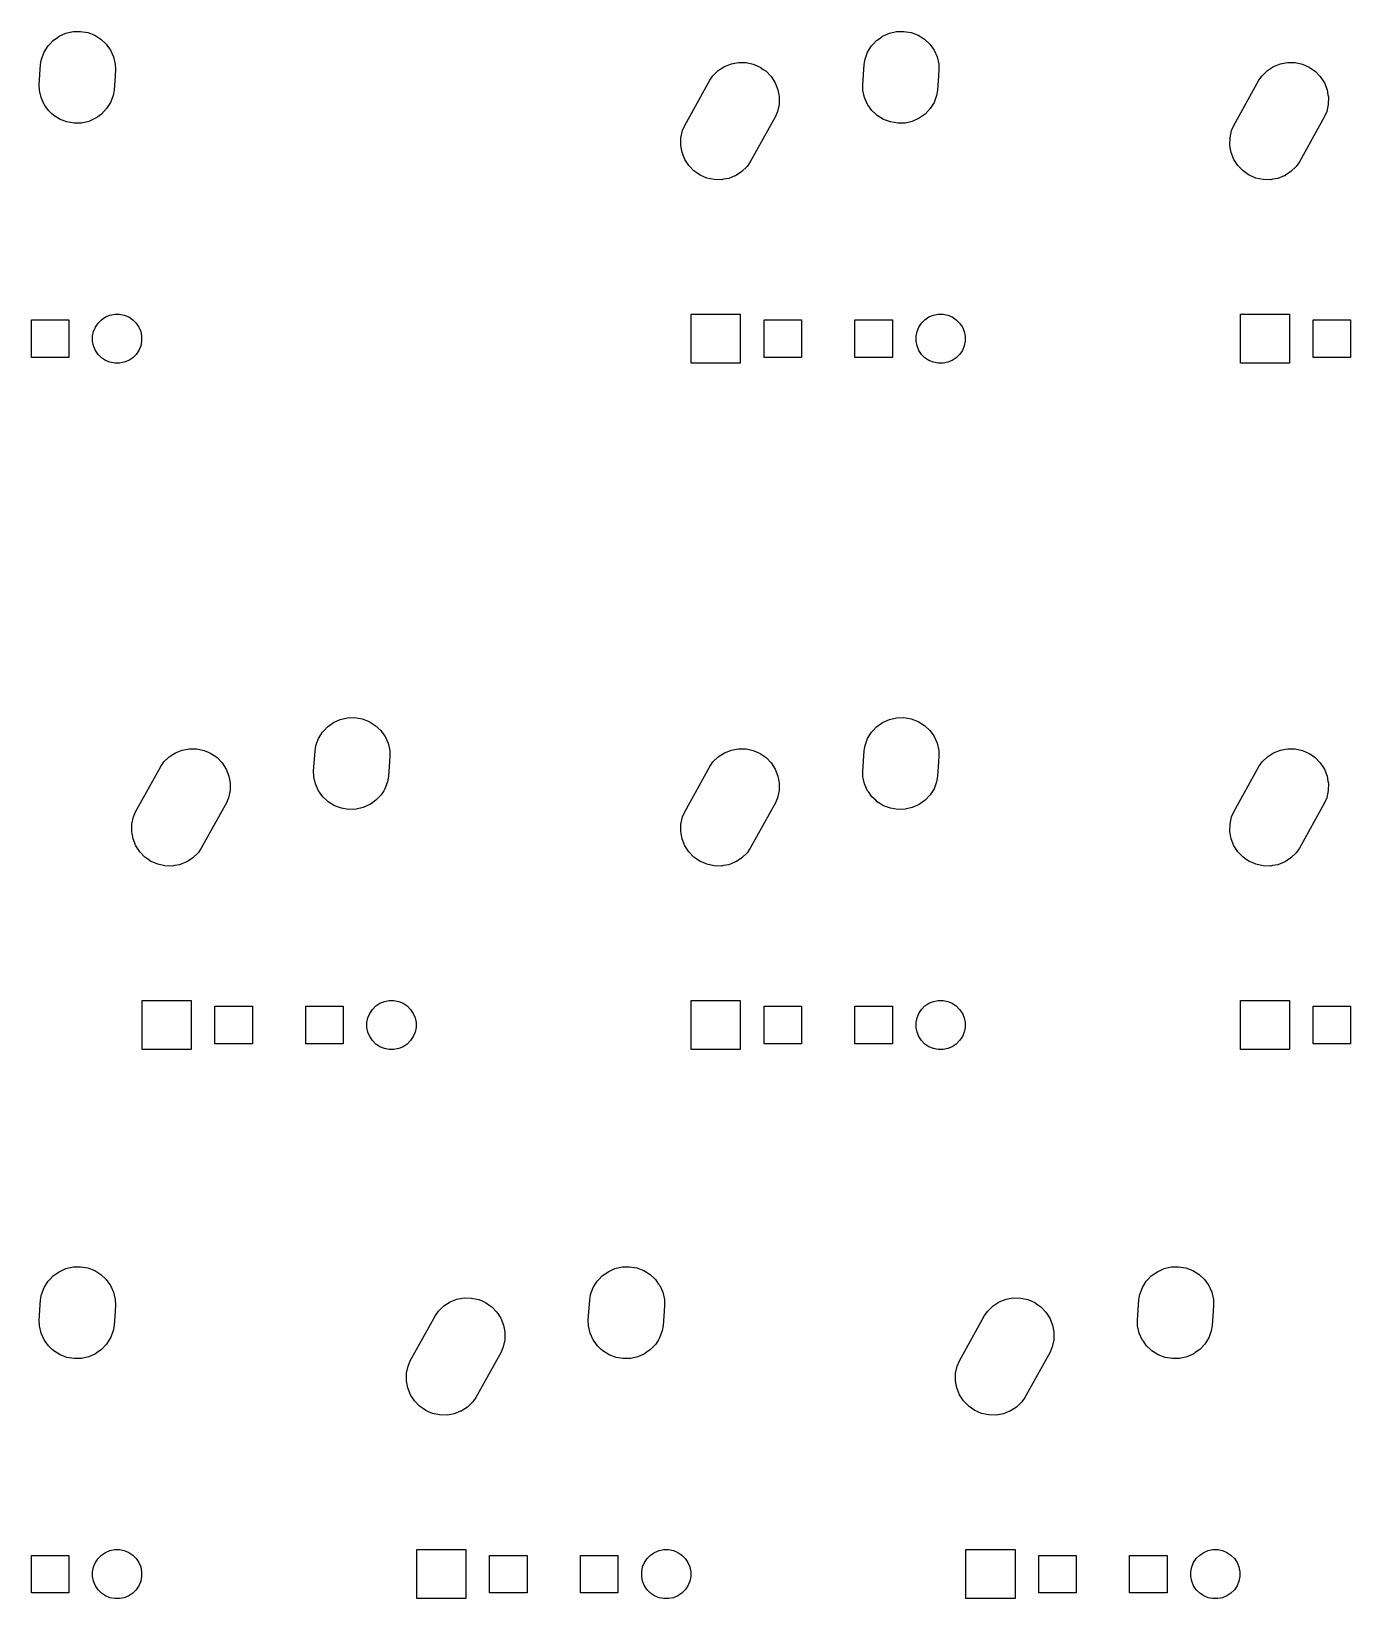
# Model space of a CAD drawing. Extents: x -4 to 377, y -2 to 110.
# Drawn here: x 244.5 to 290.3, y 55.3 to 109.7 of the extents above; entities that cross this region are included whole.
import ezdxf

# ---------------------------------------------------------------- set-up
doc = ezdxf.new("R2010")
doc.units = 0
doc.header["$MEASUREMENT"] = 0
doc.layers.add('BLACK', color=7, linetype='CONTINUOUS')

msp = doc.modelspace()

# ---------------------------------------------------------------- linework, layer by layer
at = {"layer": 'BLACK', "linetype": 'CONTINUOUS'}
for p, q in [((245.172, 109.219), (245.29, 109.344)), ((245.29, 109.344), (245.447, 109.456)), ((245.447, 109.456), (245.499, 109.493)), ((245.499, 109.493), (245.733, 109.598)), ((245.733, 109.598), (245.982, 109.656)), ((245.733, 109.598), (245.733, 109.598)), ((245.982, 109.656), (246.239, 109.664)), ((246.239, 109.664), (246.239, 109.664)), ((246.239, 109.664), (246.491, 109.621)), ((246.491, 109.621), (246.731, 109.53)), ((246.731, 109.53), (246.948, 109.394)), ((246.948, 109.394), (247.135, 109.219)), ((273.742, 109.219), (273.86, 109.344)), ((273.86, 109.344), (274.017, 109.456)), ((274.017, 109.456), (274.069, 109.493)), ((274.069, 109.493), (274.303, 109.598)), ((274.303, 109.598), (274.552, 109.656)), ((274.303, 109.598), (274.303, 109.598)), ((274.552, 109.656), (274.809, 109.664)), ((274.809, 109.664), (274.809, 109.664)), ((274.809, 109.664), (275.061, 109.621)), ((275.061, 109.621), (275.301, 109.53)), ((275.301, 109.53), (275.518, 109.394)), ((275.518, 109.394), (275.705, 109.219)), ((244.888, 108.701), (244.979, 108.941)), ((244.979, 108.941), (245.115, 109.158)), ((245.115, 109.158), (245.172, 109.219)), ((247.135, 109.219), (247.246, 109.062)), ((247.246, 109.062), (247.284, 109.01)), ((247.284, 109.01), (247.389, 108.776)), ((247.389, 108.776), (247.389, 108.776)), ((247.389, 108.776), (247.446, 108.527)), ((273.458, 108.701), (273.549, 108.941)), ((273.549, 108.941), (273.685, 109.158)), ((273.685, 109.158), (273.742, 109.219)), ((275.705, 109.219), (275.816, 109.062)), ((275.816, 109.062), (275.854, 109.01)), ((275.854, 109.01), (275.959, 108.776)), ((275.959, 108.776), (275.959, 108.776)), ((275.959, 108.776), (276.016, 108.527)), ((244.808, 107.805), (244.856, 108.512)), ((244.856, 108.512), (244.868, 108.583)), ((244.868, 108.583), (244.888, 108.701)), ((247.452, 108.335), (247.438, 108.125)), ((247.446, 108.527), (247.452, 108.335)), ((268.183, 108.125), (268.368, 108.304)), ((268.368, 108.304), (268.583, 108.443)), ((268.583, 108.443), (268.821, 108.537)), ((268.821, 108.537), (269, 108.57)), ((269, 108.57), (269.073, 108.583)), ((269.073, 108.583), (269.33, 108.579)), ((269.33, 108.579), (269.58, 108.525)), ((269.58, 108.525), (269.713, 108.467)), ((269.713, 108.467), (269.815, 108.423)), ((269.815, 108.423), (269.927, 108.346)), ((269.927, 108.346), (270.026, 108.277)), ((270.026, 108.277), (270.026, 108.277)), ((270.026, 108.277), (270.204, 108.093)), ((273.378, 107.805), (273.426, 108.512)), ((273.426, 108.512), (273.438, 108.583)), ((273.438, 108.583), (273.458, 108.701)), ((276.022, 108.335), (276.008, 108.125)), ((276.016, 108.527), (276.022, 108.335)), ((287.233, 108.125), (287.418, 108.304)), ((287.418, 108.304), (287.633, 108.443)), ((287.633, 108.443), (287.871, 108.537)), ((287.871, 108.537), (288.05, 108.57)), ((288.05, 108.57), (288.123, 108.583)), ((288.123, 108.583), (288.38, 108.579)), ((288.38, 108.579), (288.63, 108.525)), ((288.63, 108.525), (288.763, 108.467)), ((288.763, 108.467), (288.865, 108.423)), ((288.865, 108.423), (288.977, 108.346)), ((288.977, 108.346), (289.076, 108.277)), ((289.076, 108.277), (289.076, 108.277)), ((289.076, 108.277), (289.254, 108.093)), ((244.813, 107.639), (244.808, 107.805)), ((247.438, 108.125), (247.404, 107.628)), ((267.201, 106.396), (268.074, 107.968)), ((268.074, 107.968), (268.183, 108.125)), ((268.183, 108.125), (268.183, 108.125)), ((270.204, 108.093), (270.343, 107.878)), ((270.343, 107.878), (270.437, 107.639)), ((273.383, 107.639), (273.378, 107.805)), ((276.008, 108.125), (275.974, 107.628)), ((286.251, 106.396), (287.124, 107.968)), ((287.124, 107.968), (287.233, 108.125)), ((287.233, 108.125), (287.233, 108.125)), ((289.254, 108.093), (289.393, 107.878)), ((289.393, 107.878), (289.487, 107.639)), ((244.814, 107.613), (244.813, 107.639)), ((244.871, 107.364), (244.814, 107.613)), ((244.976, 107.13), (244.871, 107.364)), ((244.99, 107.111), (244.976, 107.13)), ((247.238, 107.13), (247.145, 106.982)), ((247.281, 107.199), (247.238, 107.13)), ((247.372, 107.439), (247.281, 107.199)), ((247.404, 107.628), (247.372, 107.439)), ((270.479, 107.131), (270.425, 106.88)), ((270.437, 107.639), (270.47, 107.46)), ((270.47, 107.46), (270.483, 107.387)), ((270.483, 107.387), (270.479, 107.131)), ((273.384, 107.613), (273.383, 107.639)), ((273.441, 107.364), (273.384, 107.613)), ((273.546, 107.13), (273.441, 107.364)), ((273.56, 107.111), (273.546, 107.13)), ((275.808, 107.13), (275.715, 106.982)), ((275.851, 107.199), (275.808, 107.13)), ((275.942, 107.439), (275.851, 107.199)), ((275.974, 107.628), (275.942, 107.439)), ((289.529, 107.131), (289.475, 106.88)), ((289.487, 107.639), (289.52, 107.46)), ((289.52, 107.46), (289.533, 107.387)), ((289.533, 107.387), (289.529, 107.131)), ((245.125, 106.921), (244.99, 107.111)), ((245.259, 106.796), (245.125, 106.921)), ((245.312, 106.746), (245.259, 106.796)), ((245.529, 106.61), (245.312, 106.746)), ((245.769, 106.519), (245.529, 106.61)), ((246.761, 106.647), (246.527, 106.542)), ((246.84, 106.703), (246.761, 106.647)), ((246.97, 106.796), (246.84, 106.703)), ((247.145, 106.982), (246.97, 106.796)), ((270.349, 106.704), (269.476, 105.132)), ((270.425, 106.88), (270.349, 106.704)), ((273.695, 106.921), (273.56, 107.111)), ((273.829, 106.796), (273.695, 106.921)), ((273.882, 106.746), (273.829, 106.796)), ((274.099, 106.61), (273.882, 106.746)), ((274.339, 106.519), (274.099, 106.61)), ((275.331, 106.647), (275.097, 106.542)), ((275.41, 106.703), (275.331, 106.647)), ((275.54, 106.796), (275.41, 106.703)), ((275.715, 106.982), (275.54, 106.796)), ((289.399, 106.704), (288.526, 105.132)), ((289.475, 106.88), (289.399, 106.704)), ((246.021, 106.476), (245.769, 106.519)), ((246.278, 106.484), (246.021, 106.476)), ((246.021, 106.476), (246.021, 106.476)), ((246.527, 106.542), (246.278, 106.484)), ((246.527, 106.542), (246.527, 106.542)), ((267.071, 105.969), (267.125, 106.22)), ((267.125, 106.22), (267.201, 106.396)), ((274.591, 106.476), (274.339, 106.519)), ((274.848, 106.484), (274.591, 106.476)), ((274.591, 106.476), (274.591, 106.476)), ((275.097, 106.542), (274.848, 106.484)), ((275.097, 106.542), (275.097, 106.542)), ((286.121, 105.969), (286.175, 106.22)), ((286.175, 106.22), (286.251, 106.396)), ((267.067, 105.713), (267.071, 105.969)), ((267.08, 105.64), (267.067, 105.713)), ((267.113, 105.461), (267.08, 105.64)), ((286.117, 105.713), (286.121, 105.969)), ((286.13, 105.64), (286.117, 105.713)), ((286.163, 105.461), (286.13, 105.64)), ((267.207, 105.222), (267.113, 105.461)), ((267.346, 105.007), (267.207, 105.222)), ((267.524, 104.823), (267.346, 105.007)), ((269.367, 104.975), (269.182, 104.796)), ((269.476, 105.132), (269.367, 104.975)), ((269.367, 104.975), (269.367, 104.975)), ((286.257, 105.222), (286.163, 105.461)), ((286.396, 105.007), (286.257, 105.222)), ((286.574, 104.823), (286.396, 105.007)), ((288.417, 104.975), (288.232, 104.796)), ((288.526, 105.132), (288.417, 104.975)), ((288.417, 104.975), (288.417, 104.975)), ((267.623, 104.754), (267.524, 104.823)), ((267.524, 104.823), (267.524, 104.823)), ((267.735, 104.677), (267.623, 104.754)), ((267.837, 104.633), (267.735, 104.677)), ((267.97, 104.575), (267.837, 104.633)), ((268.22, 104.521), (267.97, 104.575)), ((268.477, 104.517), (268.22, 104.521)), ((268.55, 104.53), (268.477, 104.517)), ((268.729, 104.563), (268.55, 104.53)), ((268.945, 104.648), (268.729, 104.563)), ((268.967, 104.657), (268.945, 104.648)), ((268.998, 104.677), (268.967, 104.657)), ((269.182, 104.796), (268.998, 104.677)), ((286.673, 104.754), (286.574, 104.823)), ((286.574, 104.823), (286.574, 104.823)), ((286.785, 104.677), (286.673, 104.754)), ((286.887, 104.633), (286.785, 104.677)), ((287.02, 104.575), (286.887, 104.633)), ((287.27, 104.521), (287.02, 104.575)), ((287.527, 104.517), (287.27, 104.521)), ((287.6, 104.53), (287.527, 104.517)), ((287.779, 104.563), (287.6, 104.53)), ((287.995, 104.648), (287.779, 104.563)), ((288.017, 104.657), (287.995, 104.648)), ((288.048, 104.677), (288.017, 104.657)), ((288.232, 104.796), (288.048, 104.677)), ((244.534, 98.349), (244.534, 99.651)), ((244.534, 99.651), (245.836, 99.651)), ((245.836, 99.651), (245.836, 98.349)), ((246.756, 99.4031), (246.849, 99.5425)), ((246.849, 99.5425), (246.968, 99.661)), ((246.968, 99.661), (247.107, 99.7541)), ((247.107, 99.7541), (247.262, 99.8183)), ((247.262, 99.8183), (247.426, 99.851)), ((247.426, 99.851), (247.594, 99.851)), ((247.594, 99.851), (247.758, 99.8183)), ((247.758, 99.8183), (247.913, 99.7541)), ((247.913, 99.7541), (248.052, 99.661)), ((248.052, 99.661), (248.171, 99.5425)), ((248.171, 99.5425), (248.264, 99.4031)), ((267.429, 98.149), (267.429, 99.851)), ((267.429, 99.851), (269.131, 99.851)), ((269.131, 99.851), (269.131, 98.149)), ((269.954, 98.349), (269.954, 99.651)), ((269.954, 99.651), (271.256, 99.651)), ((271.256, 99.651), (271.256, 98.349)), ((273.104, 98.349), (273.104, 99.651)), ((273.104, 99.651), (274.406, 99.651)), ((274.406, 99.651), (274.406, 98.349)), ((275.326, 99.4031), (275.419, 99.5425)), ((275.419, 99.5425), (275.538, 99.661)), ((275.538, 99.661), (275.677, 99.7541)), ((275.677, 99.7541), (275.832, 99.8183)), ((275.832, 99.8183), (275.996, 99.851)), ((275.996, 99.851), (276.164, 99.851)), ((276.164, 99.851), (276.328, 99.8183)), ((276.328, 99.8183), (276.483, 99.7541)), ((276.483, 99.7541), (276.622, 99.661)), ((276.622, 99.661), (276.741, 99.5425)), ((276.741, 99.5425), (276.834, 99.4031)), ((286.479, 98.149), (286.479, 99.851)), ((286.479, 99.851), (288.181, 99.851)), ((288.181, 99.851), (288.181, 98.149)), ((289.004, 98.349), (289.004, 99.651)), ((289.004, 99.651), (290.306, 99.651)), ((290.306, 99.651), (290.306, 98.349)), ((246.659, 99.0838), (246.692, 99.2482)), ((246.659, 98.9162), (246.659, 99.0838)), ((246.692, 99.2482), (246.756, 99.4031)), ((248.264, 99.4031), (248.328, 99.2482)), ((248.328, 99.2482), (248.361, 99.0838)), ((248.361, 99.0838), (248.361, 98.9162)), ((275.229, 99.0838), (275.262, 99.2482)), ((275.229, 98.9162), (275.229, 99.0838)), ((275.262, 99.2482), (275.326, 99.4031)), ((276.834, 99.4031), (276.898, 99.2482)), ((276.898, 99.2482), (276.931, 99.0838)), ((276.931, 99.0838), (276.931, 98.9162)), ((246.692, 98.7518), (246.659, 98.9162)), ((246.756, 98.5969), (246.692, 98.7518)), ((246.849, 98.4575), (246.756, 98.5969)), ((246.968, 98.339), (246.849, 98.4575)), ((248.171, 98.4575), (248.052, 98.339)), ((248.264, 98.5969), (248.171, 98.4575)), ((248.328, 98.7518), (248.264, 98.5969)), ((248.361, 98.9162), (248.328, 98.7518)), ((275.262, 98.7518), (275.229, 98.9162)), ((275.326, 98.5969), (275.262, 98.7518)), ((275.419, 98.4575), (275.326, 98.5969)), ((275.538, 98.339), (275.419, 98.4575)), ((276.741, 98.4575), (276.622, 98.339)), ((276.834, 98.5969), (276.741, 98.4575)), ((276.898, 98.7518), (276.834, 98.5969)), ((276.931, 98.9162), (276.898, 98.7518)), ((245.836, 98.349), (244.534, 98.349)), ((247.107, 98.2459), (246.968, 98.339)), ((247.262, 98.1817), (247.107, 98.2459)), ((247.426, 98.149), (247.262, 98.1817)), ((247.594, 98.149), (247.426, 98.149)), ((247.758, 98.1817), (247.594, 98.149)), ((247.913, 98.2459), (247.758, 98.1817)), ((248.052, 98.339), (247.913, 98.2459)), ((269.131, 98.149), (267.429, 98.149)), ((271.256, 98.349), (269.954, 98.349)), ((274.406, 98.349), (273.104, 98.349)), ((275.677, 98.2459), (275.538, 98.339)), ((275.832, 98.1817), (275.677, 98.2459)), ((275.996, 98.149), (275.832, 98.1817)), ((276.164, 98.149), (275.996, 98.149)), ((276.328, 98.1817), (276.164, 98.149)), ((276.483, 98.2459), (276.328, 98.1817)), ((276.622, 98.339), (276.483, 98.2459)), ((288.181, 98.149), (286.479, 98.149)), ((290.306, 98.349), (289.004, 98.349)), ((254.635, 85.3479), (254.692, 85.4087)), ((254.692, 85.4087), (254.81, 85.5345)), ((254.81, 85.5345), (254.967, 85.6458)), ((254.967, 85.6458), (255.019, 85.6832)), ((255.019, 85.6832), (255.253, 85.7883)), ((255.253, 85.7883), (255.502, 85.8459)), ((255.253, 85.7883), (255.253, 85.7883)), ((255.502, 85.8459), (255.759, 85.8536)), ((255.759, 85.8536), (255.759, 85.8536)), ((255.759, 85.8536), (256.011, 85.8112)), ((256.011, 85.8112), (256.251, 85.7203)), ((256.251, 85.7203), (256.468, 85.5844)), ((256.468, 85.5844), (256.655, 85.4087)), ((256.655, 85.4087), (256.766, 85.2524)), ((273.685, 85.3479), (273.742, 85.4087)), ((273.742, 85.4087), (273.86, 85.5345)), ((273.86, 85.5345), (274.017, 85.6458)), ((274.017, 85.6458), (274.069, 85.6832)), ((274.069, 85.6832), (274.303, 85.7883)), ((274.303, 85.7883), (274.552, 85.8459)), ((274.303, 85.7883), (274.303, 85.7883)), ((274.552, 85.8459), (274.809, 85.8536)), ((274.809, 85.8536), (274.809, 85.8536)), ((274.809, 85.8536), (275.061, 85.8112)), ((275.061, 85.8112), (275.301, 85.7203)), ((275.301, 85.7203), (275.518, 85.5844)), ((275.518, 85.5844), (275.705, 85.4087)), ((275.705, 85.4087), (275.816, 85.2524)), ((254.388, 84.7729), (254.408, 84.891)), ((254.408, 84.891), (254.499, 85.1306)), ((254.499, 85.1306), (254.635, 85.3479)), ((256.766, 85.2524), (256.804, 85.2)), ((256.804, 85.2), (256.909, 84.9663)), ((256.909, 84.9663), (256.909, 84.9663)), ((256.909, 84.9663), (256.966, 84.7166)), ((273.438, 84.7729), (273.458, 84.891)), ((273.458, 84.891), (273.549, 85.1306)), ((273.549, 85.1306), (273.685, 85.3479)), ((275.816, 85.2524), (275.854, 85.2)), ((275.854, 85.2), (275.959, 84.9663)), ((275.959, 84.9663), (275.959, 84.9663)), ((275.959, 84.9663), (276.016, 84.7166)), ((249.024, 84.1575), (249.133, 84.3155)), ((249.133, 84.3155), (249.318, 84.4938)), ((249.133, 84.3155), (249.133, 84.3155)), ((249.318, 84.4938), (249.533, 84.6327)), ((249.533, 84.6327), (249.771, 84.7269)), ((249.771, 84.7269), (249.95, 84.7595)), ((249.95, 84.7595), (250.023, 84.7729)), ((250.023, 84.7729), (250.28, 84.7687)), ((250.28, 84.7687), (250.53, 84.7147)), ((250.53, 84.7147), (250.663, 84.6569)), ((250.663, 84.6569), (250.765, 84.6128)), ((250.765, 84.6128), (250.877, 84.5357)), ((250.877, 84.5357), (250.976, 84.467)), ((250.976, 84.467), (250.976, 84.467)), ((250.976, 84.467), (251.154, 84.2829)), ((251.154, 84.2829), (251.293, 84.0675)), ((254.328, 83.9954), (254.376, 84.7016)), ((254.376, 84.7016), (254.388, 84.7729)), ((256.958, 84.3155), (256.924, 83.8184)), ((256.972, 84.5246), (256.958, 84.3155)), ((256.966, 84.7166), (256.972, 84.5246)), ((268.074, 84.1575), (268.183, 84.3155)), ((268.183, 84.3155), (268.368, 84.4938)), ((268.183, 84.3155), (268.183, 84.3155)), ((268.368, 84.4938), (268.583, 84.6327)), ((268.583, 84.6327), (268.821, 84.7269)), ((268.821, 84.7269), (269, 84.7595)), ((269, 84.7595), (269.073, 84.7729)), ((269.073, 84.7729), (269.33, 84.7687)), ((269.33, 84.7687), (269.58, 84.7147)), ((269.58, 84.7147), (269.713, 84.6569)), ((269.713, 84.6569), (269.815, 84.6128)), ((269.815, 84.6128), (269.927, 84.5357)), ((269.927, 84.5357), (270.026, 84.467)), ((270.026, 84.467), (270.026, 84.467)), ((270.026, 84.467), (270.204, 84.2829)), ((270.204, 84.2829), (270.343, 84.0675)), ((273.378, 83.9954), (273.426, 84.7016)), ((273.426, 84.7016), (273.438, 84.7729)), ((276.008, 84.3155), (275.974, 83.8184)), ((276.022, 84.5246), (276.008, 84.3155)), ((276.016, 84.7166), (276.022, 84.5246)), ((287.124, 84.1575), (287.233, 84.3155)), ((287.233, 84.3155), (287.418, 84.4938)), ((287.233, 84.3155), (287.233, 84.3155)), ((287.418, 84.4938), (287.633, 84.6327)), ((287.633, 84.6327), (287.871, 84.7269)), ((287.871, 84.7269), (288.05, 84.7595)), ((288.05, 84.7595), (288.123, 84.7729)), ((288.123, 84.7729), (288.38, 84.7687)), ((288.38, 84.7687), (288.63, 84.7147)), ((288.63, 84.7147), (288.763, 84.6569)), ((288.763, 84.6569), (288.865, 84.6128)), ((288.865, 84.6128), (288.977, 84.5357)), ((288.977, 84.5357), (289.076, 84.467)), ((289.076, 84.467), (289.076, 84.467)), ((289.076, 84.467), (289.254, 84.2829)), ((289.254, 84.2829), (289.393, 84.0675)), ((248.151, 82.5859), (249.024, 84.1575)), ((251.293, 84.0675), (251.387, 83.8292)), ((251.387, 83.8292), (251.42, 83.6502)), ((254.333, 83.8292), (254.328, 83.9954)), ((254.334, 83.8034), (254.333, 83.8292)), ((254.391, 83.5537), (254.334, 83.8034)), ((256.924, 83.8184), (256.892, 83.629)), ((267.201, 82.5859), (268.074, 84.1575)), ((270.343, 84.0675), (270.437, 83.8292)), ((270.437, 83.8292), (270.47, 83.6502)), ((273.383, 83.8292), (273.378, 83.9954)), ((273.384, 83.8034), (273.383, 83.8292)), ((273.441, 83.5537), (273.384, 83.8034)), ((275.974, 83.8184), (275.942, 83.629)), ((286.251, 82.5859), (287.124, 84.1575)), ((289.393, 84.0675), (289.487, 83.8292)), ((289.487, 83.8292), (289.52, 83.6502)), ((251.429, 83.3208), (251.375, 83.0703)), ((251.42, 83.6502), (251.433, 83.5771)), ((251.433, 83.5771), (251.429, 83.3208)), ((254.496, 83.32), (254.391, 83.5537)), ((254.534, 83.2675), (254.496, 83.32)), ((254.645, 83.1113), (254.534, 83.2675)), ((256.758, 83.32), (256.665, 83.1721)), ((256.801, 83.3894), (256.758, 83.32)), ((256.892, 83.629), (256.801, 83.3894)), ((270.479, 83.3208), (270.425, 83.0703)), ((270.47, 83.6502), (270.483, 83.5771)), ((270.483, 83.5771), (270.479, 83.3208)), ((273.546, 83.32), (273.441, 83.5537)), ((273.584, 83.2675), (273.546, 83.32)), ((273.695, 83.1113), (273.584, 83.2675)), ((275.808, 83.32), (275.715, 83.1721)), ((275.851, 83.3894), (275.808, 83.32)), ((275.942, 83.629), (275.851, 83.3894)), ((289.529, 83.3208), (289.475, 83.0703)), ((289.52, 83.6502), (289.533, 83.5771)), ((289.533, 83.5771), (289.529, 83.3208)), ((251.299, 82.8941), (250.426, 81.3225)), ((251.375, 83.0703), (251.299, 82.8941)), ((254.779, 82.9855), (254.645, 83.1113)), ((254.832, 82.9356), (254.779, 82.9855)), ((255.049, 82.7997), (254.832, 82.9356)), ((255.289, 82.7088), (255.049, 82.7997)), ((255.541, 82.6664), (255.289, 82.7088)), ((255.798, 82.6741), (255.541, 82.6664)), ((255.541, 82.6664), (255.541, 82.6664)), ((256.047, 82.7317), (255.798, 82.6741)), ((256.281, 82.8368), (256.047, 82.7317)), ((256.047, 82.7317), (256.047, 82.7317)), ((256.333, 82.8742), (256.281, 82.8368)), ((256.49, 82.9855), (256.333, 82.8742)), ((256.665, 83.1721), (256.49, 82.9855)), ((270.349, 82.8941), (269.476, 81.3225)), ((270.425, 83.0703), (270.349, 82.8941)), ((273.829, 82.9855), (273.695, 83.1113)), ((273.882, 82.9356), (273.829, 82.9855)), ((274.099, 82.7997), (273.882, 82.9356)), ((274.339, 82.7088), (274.099, 82.7997)), ((274.591, 82.6664), (274.339, 82.7088)), ((274.848, 82.6741), (274.591, 82.6664)), ((274.591, 82.6664), (274.591, 82.6664)), ((275.097, 82.7317), (274.848, 82.6741)), ((275.331, 82.8368), (275.097, 82.7317)), ((275.097, 82.7317), (275.097, 82.7317)), ((275.383, 82.8742), (275.331, 82.8368)), ((275.54, 82.9855), (275.383, 82.8742)), ((275.715, 83.1721), (275.54, 82.9855)), ((289.399, 82.8941), (288.526, 81.3225)), ((289.475, 83.0703), (289.399, 82.8941)), ((248.017, 81.9029), (248.021, 82.1592)), ((248.021, 82.1592), (248.075, 82.4097)), ((248.075, 82.4097), (248.151, 82.5859)), ((267.067, 81.9029), (267.071, 82.1592)), ((267.071, 82.1592), (267.125, 82.4097)), ((267.125, 82.4097), (267.201, 82.5859)), ((286.117, 81.9029), (286.121, 82.1592)), ((286.121, 82.1592), (286.175, 82.4097)), ((286.175, 82.4097), (286.251, 82.5859)), ((248.03, 81.8298), (248.017, 81.9029)), ((248.063, 81.6508), (248.03, 81.8298)), ((248.157, 81.4125), (248.063, 81.6508)), ((267.08, 81.8298), (267.067, 81.9029)), ((267.113, 81.6508), (267.08, 81.8298)), ((267.207, 81.4125), (267.113, 81.6508)), ((286.13, 81.8298), (286.117, 81.9029)), ((286.163, 81.6508), (286.13, 81.8298)), ((286.257, 81.4125), (286.163, 81.6508)), ((248.296, 81.1971), (248.157, 81.4125)), ((248.474, 81.013), (248.296, 81.1971)), ((250.317, 81.1645), (250.132, 80.9862)), ((250.426, 81.3225), (250.317, 81.1645)), ((250.317, 81.1645), (250.317, 81.1645)), ((267.346, 81.1971), (267.207, 81.4125)), ((267.524, 81.013), (267.346, 81.1971)), ((269.367, 81.1645), (269.182, 80.9862)), ((269.476, 81.3225), (269.367, 81.1645)), ((269.367, 81.1645), (269.367, 81.1645)), ((286.396, 81.1971), (286.257, 81.4125)), ((286.574, 81.013), (286.396, 81.1971)), ((288.417, 81.1645), (288.232, 80.9862)), ((288.526, 81.3225), (288.417, 81.1645)), ((288.417, 81.1645), (288.417, 81.1645)), ((248.573, 80.9443), (248.474, 81.013)), ((248.474, 81.013), (248.474, 81.013)), ((248.685, 80.8672), (248.573, 80.9443)), ((248.787, 80.8231), (248.685, 80.8672)), ((248.92, 80.7653), (248.787, 80.8231)), ((249.17, 80.7113), (248.92, 80.7653)), ((249.427, 80.7071), (249.17, 80.7113)), ((249.5, 80.7205), (249.427, 80.7071)), ((249.679, 80.7531), (249.5, 80.7205)), ((249.895, 80.8384), (249.679, 80.7531)), ((249.917, 80.8473), (249.895, 80.8384)), ((249.948, 80.8672), (249.917, 80.8473)), ((250.132, 80.9862), (249.948, 80.8672)), ((267.623, 80.9443), (267.524, 81.013)), ((267.524, 81.013), (267.524, 81.013)), ((267.735, 80.8672), (267.623, 80.9443)), ((267.837, 80.8231), (267.735, 80.8672)), ((267.97, 80.7653), (267.837, 80.8231)), ((268.22, 80.7113), (267.97, 80.7653)), ((268.477, 80.7071), (268.22, 80.7113)), ((268.55, 80.7205), (268.477, 80.7071)), ((268.729, 80.7531), (268.55, 80.7205)), ((268.945, 80.8384), (268.729, 80.7531)), ((268.967, 80.8473), (268.945, 80.8384)), ((268.998, 80.8672), (268.967, 80.8473)), ((269.182, 80.9862), (268.998, 80.8672)), ((286.673, 80.9443), (286.574, 81.013)), ((286.574, 81.013), (286.574, 81.013)), ((286.785, 80.8672), (286.673, 80.9443)), ((286.887, 80.8231), (286.785, 80.8672)), ((287.02, 80.7653), (286.887, 80.8231)), ((287.27, 80.7113), (287.02, 80.7653)), ((287.527, 80.7071), (287.27, 80.7113)), ((287.6, 80.7205), (287.527, 80.7071)), ((287.779, 80.7531), (287.6, 80.7205)), ((287.995, 80.8384), (287.779, 80.7531)), ((288.017, 80.8473), (287.995, 80.8384)), ((288.048, 80.8672), (288.017, 80.8473)), ((288.232, 80.9862), (288.048, 80.8672)), ((248.379, 74.339), (248.379, 76.041)), ((248.379, 76.041), (250.081, 76.041)), ((250.081, 76.041), (250.081, 74.339)), ((250.904, 74.539), (250.904, 75.841)), ((250.904, 75.841), (252.206, 75.841)), ((252.206, 75.841), (252.206, 74.539)), ((254.054, 74.539), (254.054, 75.841)), ((254.054, 75.841), (255.356, 75.841)), ((255.356, 75.841), (255.356, 74.539)), ((256.212, 75.4382), (256.276, 75.5931)), ((256.276, 75.5931), (256.369, 75.7325)), ((256.369, 75.7325), (256.488, 75.851)), ((256.488, 75.851), (256.627, 75.9441)), ((256.627, 75.9441), (256.782, 76.0083)), ((256.782, 76.0083), (256.946, 76.041)), ((256.946, 76.041), (257.114, 76.041)), ((257.114, 76.041), (257.278, 76.0083)), ((257.278, 76.0083), (257.433, 75.9441)), ((257.433, 75.9441), (257.572, 75.851)), ((257.572, 75.851), (257.691, 75.7325)), ((257.691, 75.7325), (257.784, 75.5931)), ((257.784, 75.5931), (257.848, 75.4382)), ((267.429, 74.339), (267.429, 76.041)), ((267.429, 76.041), (269.131, 76.041)), ((269.131, 76.041), (269.131, 74.339)), ((269.954, 74.539), (269.954, 75.841)), ((269.954, 75.841), (271.256, 75.841)), ((271.256, 75.841), (271.256, 74.539)), ((273.104, 74.539), (273.104, 75.841)), ((273.104, 75.841), (274.406, 75.841)), ((274.406, 75.841), (274.406, 74.539)), ((275.262, 75.4382), (275.326, 75.5931)), ((275.326, 75.5931), (275.419, 75.7325)), ((275.419, 75.7325), (275.538, 75.851)), ((275.538, 75.851), (275.677, 75.9441)), ((275.677, 75.9441), (275.832, 76.0083)), ((275.832, 76.0083), (275.996, 76.041)), ((275.996, 76.041), (276.164, 76.041)), ((276.164, 76.041), (276.328, 76.0083)), ((276.328, 76.0083), (276.483, 75.9441)), ((276.483, 75.9441), (276.622, 75.851)), ((276.622, 75.851), (276.741, 75.7325)), ((276.741, 75.7325), (276.834, 75.5931)), ((276.834, 75.5931), (276.898, 75.4382)), ((286.479, 74.339), (286.479, 76.041)), ((286.479, 76.041), (288.181, 76.041)), ((288.181, 76.041), (288.181, 74.339)), ((289.004, 74.539), (289.004, 75.841)), ((289.004, 75.841), (290.306, 75.841)), ((290.306, 75.841), (290.306, 74.539)), ((256.179, 75.2738), (256.212, 75.4382)), ((256.179, 75.1062), (256.179, 75.2738)), ((256.212, 74.9418), (256.179, 75.1062)), ((257.848, 75.4382), (257.881, 75.2738)), ((257.881, 75.1062), (257.848, 74.9418)), ((257.881, 75.2738), (257.881, 75.1062)), ((275.229, 75.2738), (275.262, 75.4382)), ((275.229, 75.1062), (275.229, 75.2738)), ((275.262, 74.9418), (275.229, 75.1062)), ((276.898, 75.4382), (276.931, 75.2738)), ((276.931, 75.1062), (276.898, 74.9418)), ((276.931, 75.2738), (276.931, 75.1062)), ((252.206, 74.539), (250.904, 74.539)), ((255.356, 74.539), (254.054, 74.539)), ((256.276, 74.7869), (256.212, 74.9418)), ((256.369, 74.6475), (256.276, 74.7869)), ((256.488, 74.529), (256.369, 74.6475)), ((256.627, 74.4359), (256.488, 74.529)), ((257.572, 74.529), (257.433, 74.4359)), ((257.691, 74.6475), (257.572, 74.529)), ((257.784, 74.7869), (257.691, 74.6475)), ((257.848, 74.9418), (257.784, 74.7869)), ((271.256, 74.539), (269.954, 74.539)), ((274.406, 74.539), (273.104, 74.539)), ((275.326, 74.7869), (275.262, 74.9418)), ((275.419, 74.6475), (275.326, 74.7869)), ((275.538, 74.529), (275.419, 74.6475)), ((275.677, 74.4359), (275.538, 74.529)), ((276.622, 74.529), (276.483, 74.4359)), ((276.741, 74.6475), (276.622, 74.529)), ((276.834, 74.7869), (276.741, 74.6475)), ((276.898, 74.9418), (276.834, 74.7869)), ((290.306, 74.539), (289.004, 74.539)), ((250.081, 74.339), (248.379, 74.339)), ((256.782, 74.3717), (256.627, 74.4359)), ((256.946, 74.339), (256.782, 74.3717)), ((257.114, 74.339), (256.946, 74.339)), ((257.278, 74.3717), (257.114, 74.339)), ((257.433, 74.4359), (257.278, 74.3717)), ((269.131, 74.339), (267.429, 74.339)), ((275.832, 74.3717), (275.677, 74.4359)), ((275.996, 74.339), (275.832, 74.3717)), ((276.164, 74.339), (275.996, 74.339)), ((276.328, 74.3717), (276.164, 74.339)), ((276.483, 74.4359), (276.328, 74.3717)), ((288.181, 74.339), (286.479, 74.339)), ((245.115, 66.2979), (245.172, 66.3587)), ((245.172, 66.3587), (245.29, 66.4845)), ((245.29, 66.4845), (245.447, 66.5958)), ((245.447, 66.5958), (245.499, 66.6332)), ((245.499, 66.6332), (245.733, 66.7383)), ((245.733, 66.7383), (245.982, 66.7959)), ((245.733, 66.7383), (245.733, 66.7383)), ((245.982, 66.7959), (246.239, 66.8036)), ((246.239, 66.8036), (246.239, 66.8036)), ((246.239, 66.8036), (246.491, 66.7612)), ((246.491, 66.7612), (246.731, 66.6703)), ((246.731, 66.6703), (246.948, 66.5344)), ((246.948, 66.5344), (247.135, 66.3587)), ((247.135, 66.3587), (247.246, 66.2024)), ((264.165, 66.2979), (264.222, 66.3587)), ((264.222, 66.3587), (264.34, 66.4845)), ((264.34, 66.4845), (264.497, 66.5958)), ((264.497, 66.5958), (264.549, 66.6332)), ((264.549, 66.6332), (264.783, 66.7383)), ((264.783, 66.7383), (265.032, 66.7959)), ((264.783, 66.7383), (264.783, 66.7383)), ((265.032, 66.7959), (265.289, 66.8036)), ((265.289, 66.8036), (265.289, 66.8036)), ((265.289, 66.8036), (265.541, 66.7612)), ((265.541, 66.7612), (265.781, 66.6703)), ((265.781, 66.6703), (265.998, 66.5344)), ((265.998, 66.5344), (266.185, 66.3587)), ((266.185, 66.3587), (266.296, 66.2024)), ((283.215, 66.2979), (283.272, 66.3587)), ((283.272, 66.3587), (283.39, 66.4845)), ((283.39, 66.4845), (283.547, 66.5958)), ((283.547, 66.5958), (283.599, 66.6332)), ((283.599, 66.6332), (283.833, 66.7383)), ((283.833, 66.7383), (284.082, 66.7959)), ((283.833, 66.7383), (283.833, 66.7383)), ((284.082, 66.7959), (284.339, 66.8036)), ((284.339, 66.8036), (284.339, 66.8036)), ((284.339, 66.8036), (284.591, 66.7612)), ((284.591, 66.7612), (284.831, 66.6703)), ((284.831, 66.6703), (285.048, 66.5344)), ((285.048, 66.5344), (285.235, 66.3587)), ((285.235, 66.3587), (285.346, 66.2024)), ((244.868, 65.7229), (244.888, 65.841)), ((244.888, 65.841), (244.979, 66.0806)), ((244.979, 66.0806), (245.115, 66.2979)), ((247.246, 66.2024), (247.284, 66.15)), ((247.284, 66.15), (247.389, 65.9163)), ((247.389, 65.9163), (247.389, 65.9163)), ((247.389, 65.9163), (247.446, 65.6666)), ((263.918, 65.7229), (263.938, 65.841)), ((263.938, 65.841), (264.029, 66.0806)), ((264.029, 66.0806), (264.165, 66.2979)), ((266.296, 66.2024), (266.334, 66.15)), ((266.334, 66.15), (266.439, 65.9163)), ((266.439, 65.9163), (266.439, 65.9163)), ((266.439, 65.9163), (266.496, 65.6666)), ((282.968, 65.7229), (282.988, 65.841)), ((282.988, 65.841), (283.079, 66.0806)), ((283.079, 66.0806), (283.215, 66.2979)), ((285.346, 66.2024), (285.384, 66.15)), ((285.384, 66.15), (285.489, 65.9163)), ((285.489, 65.9163), (285.489, 65.9163)), ((285.489, 65.9163), (285.546, 65.6666)), ((244.808, 64.9454), (244.856, 65.6516)), ((244.856, 65.6516), (244.868, 65.7229)), ((247.438, 65.2655), (247.404, 64.7684)), ((247.452, 65.4746), (247.438, 65.2655)), ((247.446, 65.6666), (247.452, 65.4746)), ((258.554, 65.1075), (258.663, 65.2655)), ((258.663, 65.2655), (258.848, 65.4438)), ((258.663, 65.2655), (258.663, 65.2655)), ((258.848, 65.4438), (259.063, 65.5827)), ((259.063, 65.5827), (259.301, 65.6769)), ((259.301, 65.6769), (259.48, 65.7095)), ((259.48, 65.7095), (259.553, 65.7229)), ((259.553, 65.7229), (259.81, 65.7187)), ((259.81, 65.7187), (260.06, 65.6647)), ((260.06, 65.6647), (260.193, 65.6069)), ((260.193, 65.6069), (260.295, 65.5628)), ((260.295, 65.5628), (260.407, 65.4857)), ((260.407, 65.4857), (260.506, 65.417)), ((260.506, 65.417), (260.506, 65.417)), ((260.506, 65.417), (260.684, 65.2329)), ((263.858, 64.9454), (263.906, 65.6516)), ((263.906, 65.6516), (263.918, 65.7229)), ((266.488, 65.2655), (266.454, 64.7684)), ((266.502, 65.4746), (266.488, 65.2655)), ((266.496, 65.6666), (266.502, 65.4746)), ((277.604, 65.1075), (277.713, 65.2655)), ((277.713, 65.2655), (277.898, 65.4438)), ((277.713, 65.2655), (277.713, 65.2655)), ((277.898, 65.4438), (278.113, 65.5827)), ((278.113, 65.5827), (278.351, 65.6769)), ((278.351, 65.6769), (278.53, 65.7095)), ((278.53, 65.7095), (278.603, 65.7229)), ((278.603, 65.7229), (278.86, 65.7187)), ((278.86, 65.7187), (279.11, 65.6647)), ((279.11, 65.6647), (279.243, 65.6069)), ((279.243, 65.6069), (279.345, 65.5628)), ((279.345, 65.5628), (279.457, 65.4857)), ((279.457, 65.4857), (279.556, 65.417)), ((279.556, 65.417), (279.556, 65.417)), ((279.556, 65.417), (279.734, 65.2329)), ((282.908, 64.9454), (282.956, 65.6516)), ((282.956, 65.6516), (282.968, 65.7229)), ((285.538, 65.2655), (285.504, 64.7684)), ((285.552, 65.4746), (285.538, 65.2655)), ((285.546, 65.6666), (285.552, 65.4746)), ((244.813, 64.7792), (244.808, 64.9454)), ((244.814, 64.7534), (244.813, 64.7792)), ((244.871, 64.5037), (244.814, 64.7534)), ((247.404, 64.7684), (247.372, 64.579)), ((257.681, 63.5359), (258.554, 65.1075)), ((260.684, 65.2329), (260.823, 65.0175)), ((260.823, 65.0175), (260.917, 64.7792)), ((260.917, 64.7792), (260.95, 64.6002)), ((263.863, 64.7792), (263.858, 64.9454)), ((263.864, 64.7534), (263.863, 64.7792)), ((263.921, 64.5037), (263.864, 64.7534)), ((266.454, 64.7684), (266.422, 64.579)), ((276.731, 63.5359), (277.604, 65.1075)), ((279.734, 65.2329), (279.873, 65.0175)), ((279.873, 65.0175), (279.967, 64.7792)), ((279.967, 64.7792), (280, 64.6002)), ((282.913, 64.7792), (282.908, 64.9454)), ((282.914, 64.7534), (282.913, 64.7792)), ((282.971, 64.5037), (282.914, 64.7534)), ((285.504, 64.7684), (285.472, 64.579)), ((244.976, 64.27), (244.871, 64.5037)), ((245.014, 64.2176), (244.976, 64.27)), ((245.125, 64.0613), (245.014, 64.2176)), ((247.238, 64.27), (247.145, 64.1221)), ((247.281, 64.3394), (247.238, 64.27)), ((247.372, 64.579), (247.281, 64.3394)), ((260.959, 64.2708), (260.905, 64.0203)), ((260.95, 64.6002), (260.963, 64.5271)), ((260.963, 64.5271), (260.959, 64.2708)), ((264.026, 64.27), (263.921, 64.5037)), ((264.064, 64.2176), (264.026, 64.27)), ((264.175, 64.0613), (264.064, 64.2176)), ((266.288, 64.27), (266.195, 64.1221)), ((266.331, 64.3394), (266.288, 64.27)), ((266.422, 64.579), (266.331, 64.3394)), ((280.009, 64.2708), (279.955, 64.0203)), ((280, 64.6002), (280.013, 64.5271)), ((280.013, 64.5271), (280.009, 64.2708)), ((283.076, 64.27), (282.971, 64.5037)), ((283.114, 64.2176), (283.076, 64.27)), ((283.225, 64.0613), (283.114, 64.2176)), ((285.338, 64.27), (285.245, 64.1221)), ((285.381, 64.3394), (285.338, 64.27)), ((285.472, 64.579), (285.381, 64.3394)), ((245.259, 63.9355), (245.125, 64.0613)), ((245.312, 63.8856), (245.259, 63.9355)), ((245.529, 63.7497), (245.312, 63.8856)), ((245.769, 63.6588), (245.529, 63.7497)), ((246.021, 63.6164), (245.769, 63.6588)), ((246.278, 63.6241), (246.021, 63.6164)), ((246.527, 63.6817), (246.278, 63.6241)), ((246.761, 63.7868), (246.527, 63.6817)), ((246.527, 63.6817), (246.527, 63.6817)), ((246.813, 63.8242), (246.761, 63.7868)), ((246.97, 63.9355), (246.813, 63.8242)), ((247.145, 64.1221), (246.97, 63.9355)), ((260.829, 63.8441), (259.956, 62.2725)), ((260.905, 64.0203), (260.829, 63.8441)), ((264.309, 63.9355), (264.175, 64.0613)), ((264.362, 63.8856), (264.309, 63.9355)), ((264.579, 63.7497), (264.362, 63.8856)), ((264.819, 63.6588), (264.579, 63.7497)), ((265.071, 63.6164), (264.819, 63.6588)), ((265.328, 63.6241), (265.071, 63.6164)), ((265.577, 63.6817), (265.328, 63.6241)), ((265.811, 63.7868), (265.577, 63.6817)), ((265.577, 63.6817), (265.577, 63.6817)), ((265.863, 63.8242), (265.811, 63.7868)), ((266.02, 63.9355), (265.863, 63.8242)), ((266.195, 64.1221), (266.02, 63.9355)), ((279.879, 63.8441), (279.006, 62.2725)), ((279.955, 64.0203), (279.879, 63.8441)), ((283.359, 63.9355), (283.225, 64.0613)), ((283.412, 63.8856), (283.359, 63.9355)), ((283.629, 63.7497), (283.412, 63.8856)), ((283.869, 63.6588), (283.629, 63.7497)), ((284.121, 63.6164), (283.869, 63.6588)), ((284.378, 63.6241), (284.121, 63.6164)), ((284.627, 63.6817), (284.378, 63.6241)), ((284.861, 63.7868), (284.627, 63.6817)), ((284.627, 63.6817), (284.627, 63.6817)), ((284.913, 63.8242), (284.861, 63.7868)), ((285.07, 63.9355), (284.913, 63.8242)), ((285.245, 64.1221), (285.07, 63.9355)), ((246.021, 63.6164), (246.021, 63.6164)), ((257.547, 62.8529), (257.551, 63.1092)), ((257.551, 63.1092), (257.605, 63.3597)), ((257.605, 63.3597), (257.681, 63.5359)), ((265.071, 63.6164), (265.071, 63.6164)), ((276.597, 62.8529), (276.601, 63.1092)), ((276.601, 63.1092), (276.655, 63.3597)), ((276.655, 63.3597), (276.731, 63.5359)), ((284.121, 63.6164), (284.121, 63.6164)), ((257.56, 62.7798), (257.547, 62.8529)), ((257.593, 62.6008), (257.56, 62.7798)), ((257.687, 62.3625), (257.593, 62.6008)), ((276.61, 62.7798), (276.597, 62.8529)), ((276.643, 62.6008), (276.61, 62.7798)), ((276.737, 62.3625), (276.643, 62.6008)), ((257.826, 62.1471), (257.687, 62.3625)), ((258.004, 61.963), (257.826, 62.1471)), ((259.847, 62.1145), (259.662, 61.9362)), ((259.956, 62.2725), (259.847, 62.1145)), ((259.847, 62.1145), (259.847, 62.1145)), ((276.876, 62.1471), (276.737, 62.3625)), ((277.054, 61.963), (276.876, 62.1471)), ((278.897, 62.1145), (278.712, 61.9362)), ((279.006, 62.2725), (278.897, 62.1145)), ((278.897, 62.1145), (278.897, 62.1145)), ((258.103, 61.8943), (258.004, 61.963)), ((258.004, 61.963), (258.004, 61.963)), ((258.215, 61.8172), (258.103, 61.8943)), ((258.317, 61.7731), (258.215, 61.8172)), ((258.45, 61.7153), (258.317, 61.7731)), ((258.7, 61.6613), (258.45, 61.7153)), ((258.957, 61.6571), (258.7, 61.6613)), ((259.03, 61.6705), (258.957, 61.6571)), ((259.209, 61.7031), (259.03, 61.6705)), ((259.425, 61.7884), (259.209, 61.7031)), ((259.447, 61.7973), (259.425, 61.7884)), ((259.478, 61.8172), (259.447, 61.7973)), ((259.662, 61.9362), (259.478, 61.8172)), ((277.153, 61.8943), (277.054, 61.963)), ((277.054, 61.963), (277.054, 61.963)), ((277.265, 61.8172), (277.153, 61.8943)), ((277.367, 61.7731), (277.265, 61.8172)), ((277.5, 61.7153), (277.367, 61.7731)), ((277.75, 61.6613), (277.5, 61.7153)), ((278.007, 61.6571), (277.75, 61.6613)), ((278.08, 61.6705), (278.007, 61.6571)), ((278.259, 61.7031), (278.08, 61.6705)), ((278.475, 61.7884), (278.259, 61.7031)), ((278.497, 61.7973), (278.475, 61.7884)), ((278.528, 61.8172), (278.497, 61.7973)), ((278.712, 61.9362), (278.528, 61.8172)), ((244.534, 55.489), (244.534, 56.791)), ((244.534, 56.791), (245.836, 56.791)), ((245.836, 56.791), (245.836, 55.489)), ((246.756, 56.5431), (246.849, 56.6825)), ((246.849, 56.6825), (246.968, 56.801)), ((246.968, 56.801), (247.107, 56.8941)), ((247.107, 56.8941), (247.262, 56.9583)), ((247.262, 56.9583), (247.426, 56.991)), ((247.426, 56.991), (247.594, 56.991)), ((247.594, 56.991), (247.758, 56.9583)), ((247.758, 56.9583), (247.913, 56.8941)), ((247.913, 56.8941), (248.052, 56.801)), ((248.052, 56.801), (248.171, 56.6825)), ((248.171, 56.6825), (248.264, 56.5431)), ((257.909, 55.289), (257.909, 56.991)), ((257.909, 56.991), (259.611, 56.991)), ((259.611, 56.991), (259.611, 55.289)), ((260.434, 55.489), (260.434, 56.791)), ((260.434, 56.791), (261.736, 56.791)), ((261.736, 56.791), (261.736, 55.489)), ((263.584, 55.489), (263.584, 56.791)), ((263.584, 56.791), (264.886, 56.791)), ((264.886, 56.791), (264.886, 55.489)), ((265.806, 56.5431), (265.899, 56.6825)), ((265.899, 56.6825), (266.018, 56.801)), ((266.018, 56.801), (266.157, 56.8941)), ((266.157, 56.8941), (266.312, 56.9583)), ((266.312, 56.9583), (266.476, 56.991)), ((266.476, 56.991), (266.644, 56.991)), ((266.644, 56.991), (266.808, 56.9583)), ((266.808, 56.9583), (266.963, 56.8941)), ((266.963, 56.8941), (267.102, 56.801)), ((267.102, 56.801), (267.221, 56.6825)), ((267.221, 56.6825), (267.314, 56.5431)), ((276.959, 55.289), (276.959, 56.991)), ((276.959, 56.991), (278.661, 56.991)), ((278.661, 56.991), (278.661, 55.289)), ((279.484, 55.489), (279.484, 56.791)), ((279.484, 56.791), (280.786, 56.791)), ((280.786, 56.791), (280.786, 55.489)), ((282.634, 55.489), (282.634, 56.791)), ((282.634, 56.791), (283.936, 56.791)), ((283.936, 56.791), (283.936, 55.489)), ((284.856, 56.5431), (284.949, 56.6825)), ((284.949, 56.6825), (285.068, 56.801)), ((285.068, 56.801), (285.207, 56.8941)), ((285.207, 56.8941), (285.362, 56.9583)), ((285.362, 56.9583), (285.526, 56.991)), ((285.526, 56.991), (285.694, 56.991)), ((285.694, 56.991), (285.858, 56.9583)), ((285.858, 56.9583), (286.013, 56.8941)), ((286.013, 56.8941), (286.152, 56.801)), ((286.152, 56.801), (286.271, 56.6825)), ((286.271, 56.6825), (286.364, 56.5431)), ((246.659, 56.2238), (246.692, 56.3882)), ((246.659, 56.0562), (246.659, 56.2238)), ((246.692, 55.8918), (246.659, 56.0562)), ((246.692, 56.3882), (246.756, 56.5431)), ((248.264, 56.5431), (248.328, 56.3882)), ((248.328, 56.3882), (248.361, 56.2238)), ((248.361, 56.0562), (248.328, 55.8918)), ((248.361, 56.2238), (248.361, 56.0562)), ((265.709, 56.2238), (265.742, 56.3882)), ((265.709, 56.0562), (265.709, 56.2238)), ((265.742, 55.8918), (265.709, 56.0562)), ((265.742, 56.3882), (265.806, 56.5431)), ((267.314, 56.5431), (267.378, 56.3882)), ((267.378, 56.3882), (267.411, 56.2238)), ((267.411, 56.0562), (267.378, 55.8918)), ((267.411, 56.2238), (267.411, 56.0562)), ((284.759, 56.2238), (284.792, 56.3882)), ((284.759, 56.0562), (284.759, 56.2238)), ((284.792, 55.8918), (284.759, 56.0562)), ((284.792, 56.3882), (284.856, 56.5431)), ((286.364, 56.5431), (286.428, 56.3882)), ((286.428, 56.3882), (286.461, 56.2238)), ((286.461, 56.0562), (286.428, 55.8918)), ((286.461, 56.2238), (286.461, 56.0562)), ((245.836, 55.489), (244.534, 55.489)), ((246.756, 55.7369), (246.692, 55.8918)), ((246.849, 55.5975), (246.756, 55.7369)), ((246.968, 55.479), (246.849, 55.5975)), ((247.107, 55.3859), (246.968, 55.479)), ((248.052, 55.479), (247.913, 55.3859)), ((248.171, 55.5975), (248.052, 55.479)), ((248.264, 55.7369), (248.171, 55.5975)), ((248.328, 55.8918), (248.264, 55.7369)), ((261.736, 55.489), (260.434, 55.489)), ((264.886, 55.489), (263.584, 55.489)), ((265.806, 55.7369), (265.742, 55.8918)), ((265.899, 55.5975), (265.806, 55.7369)), ((266.018, 55.479), (265.899, 55.5975)), ((266.157, 55.3859), (266.018, 55.479)), ((267.102, 55.479), (266.963, 55.3859)), ((267.221, 55.5975), (267.102, 55.479)), ((267.314, 55.7369), (267.221, 55.5975)), ((267.378, 55.8918), (267.314, 55.7369)), ((280.786, 55.489), (279.484, 55.489)), ((283.936, 55.489), (282.634, 55.489)), ((284.856, 55.7369), (284.792, 55.8918)), ((284.949, 55.5975), (284.856, 55.7369)), ((285.068, 55.479), (284.949, 55.5975)), ((285.207, 55.3859), (285.068, 55.479)), ((286.152, 55.479), (286.013, 55.3859)), ((286.271, 55.5975), (286.152, 55.479)), ((286.364, 55.7369), (286.271, 55.5975)), ((286.428, 55.8918), (286.364, 55.7369)), ((247.262, 55.3217), (247.107, 55.3859)), ((247.426, 55.289), (247.262, 55.3217)), ((247.594, 55.289), (247.426, 55.289)), ((247.758, 55.3217), (247.594, 55.289)), ((247.913, 55.3859), (247.758, 55.3217)), ((259.611, 55.289), (257.909, 55.289)), ((266.312, 55.3217), (266.157, 55.3859)), ((266.476, 55.289), (266.312, 55.3217)), ((266.644, 55.289), (266.476, 55.289)), ((266.808, 55.3217), (266.644, 55.289)), ((266.963, 55.3859), (266.808, 55.3217)), ((278.661, 55.289), (276.959, 55.289)), ((285.362, 55.3217), (285.207, 55.3859)), ((285.526, 55.289), (285.362, 55.3217)), ((285.694, 55.289), (285.526, 55.289)), ((285.858, 55.3217), (285.694, 55.289)), ((286.013, 55.3859), (285.858, 55.3217))]:
    msp.add_line(p, q, dxfattribs=at)

doc.saveas('drawing.dxf')
